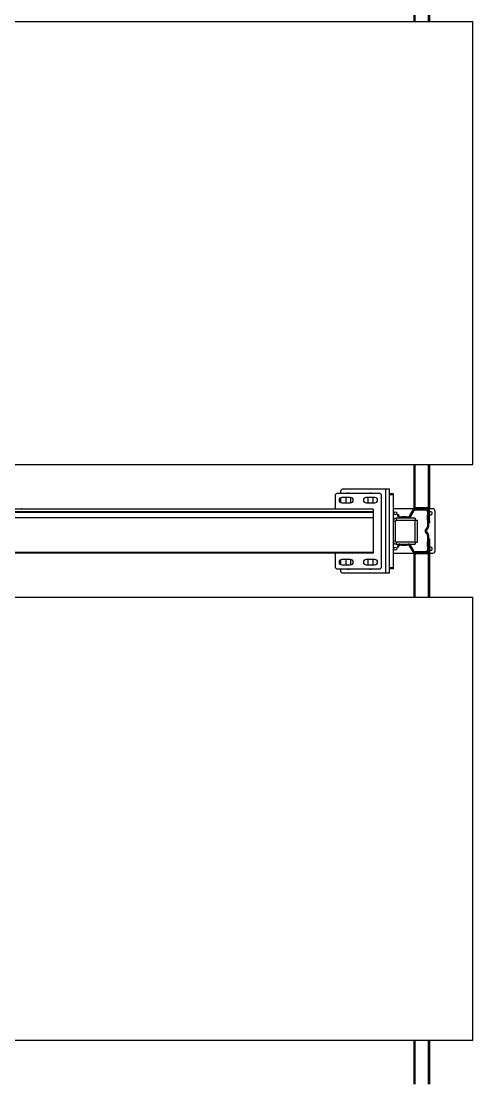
# Model space of a CAD drawing. Header units: millimetres. Extents: x 6622 to 532820, y 3370 to 359312.
# Drawn here: x 460130 to 461150, y 295241 to 297641 of the extents above; entities that cross this region are included whole.
import ezdxf

# ---------------------------------------------------------------- set-up
doc = ezdxf.new("R2010")
doc.units = ezdxf.units.MM

# ---------------------------------------------------------------- blocks, each defined once
blk = doc.blocks.new('A$C6F3A12F4')
at = {"color": 2, "linetype": 'Continuous', "lineweight": 25}
for p, q in [((16985.2, 3700), (16985.2, 2659)), ((17985.2, 3700), (16985.2, 3700)), ((17985.2, 2622.1), (17985.2, 3700)), ((18285.2, 3700), (18285.2, 2622.1)), ((19285.2, 3700), (18285.2, 3700)), ((19285.2, 2659), (19285.2, 3700)), ((16885.2, 3602), (16985.2, 3602)), ((17985.2, 3602), (18083.2, 3602)), ((18083.2, 3599.5), (18083.2, 3602)), ((18085.2, 3610), (18085.2, 3601.8)), ((18086.2, 3602), (18086.2, 3600)), ((18112.2, 3602), (18086.2, 3602)), ((18090.7, 3600), (18086.2, 3600)), ((18180.2, 3615), (18090.2, 3615)), ((18090.7, 3600), (18090.7, 3597.5)), ((18090.7, 3600), (18099.8, 3600)), ((18099.8, 3600), (18099.8, 3597.5)), ((18110.6, 3600), (18099.8, 3600)), ((18110.6, 3597.5), (18110.6, 3600)), ((18110.6, 3600), (18125.8, 3600)), ((18112.2, 3600), (18112.2, 3602)), ((18112.2, 3602), (18117.2, 3602)), ((18117.2, 3602), (18117.2, 3600)), ((18125.8, 3597.5), (18125.8, 3600)), ((18144.6, 3600), (18144.6, 3597.5)), ((18144.6, 3600), (18159.8, 3600)), ((18153.2, 3600), (18153.2, 3602)), ((18153.2, 3602), (18158.2, 3602)), ((18158.2, 3602), (18158.2, 3600)), ((18158.2, 3602), (18184.2, 3602)), ((18159.8, 3600), (18159.8, 3597.5)), ((18170.6, 3600), (18159.8, 3600)), ((18170.6, 3597.5), (18170.6, 3600)), ((18170.6, 3600), (18179.7, 3600)), ((18179.7, 3600), (18184.2, 3600)), ((18179.7, 3597.5), (18179.7, 3600)), ((18184.2, 3600), (18184.2, 3602)), ((18185.2, 3601.8), (18185.2, 3610)), ((18187.2, 3599.5), (18187.2, 3602)), ((18187.2, 3602), (18285.2, 3602)), ((19285.2, 3602), (19385.2, 3602)), ((16885.2, 3599.5), (16985.2, 3599.5)), ((17985.2, 3599.5), (18083.2, 3599.5)), ((18083.2, 3599), (18083.2, 3599.5)), ((18085.2, 3599), (18083.2, 3599)), ((18083.2, 3599), (18083.2, 3572)), ((18085.2, 3599), (18085.2, 3594.5)), ((18087.7, 3594.5), (18085.2, 3594.5)), ((18085.2, 3570.1), (18085.2, 3594.5)), ((18087.7, 3570.1), (18087.7, 3594.5)), ((18090.7, 3597.5), (18099.8, 3597.5)), ((18110.6, 3597.5), (18099.8, 3597.5)), ((18110.6, 3597.5), (18125.8, 3597.5)), ((18129.2, 3598.8), (18127.6, 3596.8)), ((18127.6, 3596.8), (18131.8, 3593.5)), ((18129.2, 3598.8), (18133.3, 3595.5)), ((18131.8, 3593.5), (18133.3, 3595.5)), ((18137.1, 3595.5), (18141.2, 3598.8)), ((18137.1, 3595.5), (18138.6, 3593.5)), ((18138.6, 3593.5), (18142.8, 3596.8)), ((18142.8, 3596.8), (18141.2, 3598.8)), ((18144.6, 3597.5), (18159.8, 3597.5)), ((18170.6, 3597.5), (18159.8, 3597.5)), ((18170.6, 3597.5), (18179.7, 3597.5)), ((18185.2, 3594.5), (18182.7, 3594.5)), ((18182.7, 3594.5), (18182.7, 3570.1)), ((18187.2, 3599), (18185.2, 3599)), ((18185.2, 3599), (18185.2, 3594.5)), ((18185.2, 3594.5), (18185.2, 3570.1)), ((18187.2, 3599), (18187.2, 3599.5)), ((18187.2, 3599.5), (18285.2, 3599.5)), ((18187.2, 3599), (18187.2, 3572)), ((19285.2, 3599.5), (19385.2, 3599.5)), ((16885.2, 3569.5), (16985.2, 3569.5)), ((16885.2, 3567), (16985.2, 3567)), ((17985.2, 3569.5), (18083.2, 3569.5)), ((17985.2, 3567), (18083.2, 3567)), ((18083.2, 3572), (18085.2, 3572)), ((18083.2, 3567), (18083.2, 3572)), ((18085.2, 3567), (18083.2, 3567)), ((18085.2, 3570.1), (18085.2, 3567)), ((18085.2, 3570.1), (18087.7, 3570.1)), ((18085.2, 3567), (18085.2, 3520)), ((18089.1, 3567.5), (18087.8, 3565.4)), ((18101.8, 3556.9), (18087.8, 3565.4)), ((18103.1, 3559), (18089.1, 3567.5)), ((18101.8, 3556.9), (18103.1, 3559)), ((18105.7, 3554.3), (18103.2, 3554.3)), ((18103.2, 3550.3), (18103.2, 3554.3)), ((18105.7, 3550.3), (18105.7, 3554.3)), ((18106.7, 3569.9), (18111.7, 3569.9)), ((18106.7, 3569.9), (18106.7, 3526.9)), ((18110.7, 3569.9), (18110.7, 3574.9)), ((18160.7, 3574.9), (18110.7, 3574.9)), ((18160.7, 3569.9), (18110.7, 3569.9)), ((18111.7, 3569.9), (18111.7, 3526.9)), ((18159.7, 3526.9), (18159.7, 3569.9)), ((18159.7, 3569.9), (18164.7, 3569.9)), ((18160.7, 3569.9), (18160.7, 3574.9)), ((18164.7, 3526.9), (18164.7, 3569.9)), ((18167.2, 3554.3), (18164.7, 3554.3)), ((18167.2, 3554.3), (18167.2, 3550.3)), ((18181.3, 3567.5), (18167.3, 3559)), ((18167.3, 3559), (18168.6, 3556.9)), ((18182.6, 3565.4), (18168.6, 3556.9)), ((18182.6, 3565.4), (18181.3, 3567.5)), ((18182.7, 3570.1), (18185.2, 3570.1)), ((18185.2, 3572), (18187.2, 3572)), ((18185.2, 3567), (18185.2, 3570.1)), ((18187.2, 3567), (18185.2, 3567)), ((18185.2, 3520), (18185.2, 3567)), ((18187.2, 3572), (18187.2, 3567)), ((18187.2, 3569.5), (18285.2, 3569.5)), ((18187.2, 3567), (18285.2, 3567)), ((19285.2, 3569.5), (19385.2, 3569.5)), ((19285.2, 3567), (19385.2, 3567)), ((18098.2, 3532.5), (18100.2, 3532.5)), ((18098.2, 3530), (18098.2, 3532.5)), ((18098.2, 3530), (18100.2, 3530)), ((18100.2, 3530), (18100.2, 3532.5)), ((18105.7, 3550.3), (18103.2, 3550.3)), ((18103.2, 3550.3), (18103.2, 3539.5)), ((18103.2, 3539.5), (18105.7, 3539.5)), ((18103.2, 3535.5), (18103.2, 3539.5)), ((18103.2, 3535.5), (18105.7, 3535.5)), ((18105.7, 3550.3), (18105.7, 3539.5)), ((18105.7, 3535.5), (18105.7, 3539.5)), ((18167.2, 3550.3), (18164.7, 3550.3)), ((18164.7, 3539.5), (18167.2, 3539.5)), ((18164.7, 3535.5), (18167.2, 3535.5)), ((18167.2, 3539.5), (18167.2, 3550.3)), ((18167.2, 3539.5), (18167.2, 3535.5)), ((18170.2, 3532.5), (18170.2, 3530)), ((18170.2, 3532.5), (18172.2, 3532.5)), ((18170.2, 3530), (18172.2, 3530)), ((18172.2, 3532.5), (18172.2, 3530)), ((18230.7, 3511.9), (18040.7, 3511.9)), ((18040.7, 3511.9), (18040.7, 3503.9)), ((18050.7, 3511.9), (18050.7, 3519.9)), ((18050.7, 3519.9), (18053.7, 3519.9)), ((18053.7, 3519.9), (18053.7, 3511.9)), ((18053.7, 3519.9), (18217.7, 3519.9)), ((18106.7, 3526.9), (18111.7, 3526.9)), ((18113.7, 3524.9), (18113.7, 3519.9)), ((18113.7, 3524.9), (18157.7, 3524.9)), ((18157.7, 3519.9), (18157.7, 3524.9)), ((18159.7, 3526.9), (18164.7, 3526.9)), ((18217.7, 3511.9), (18217.7, 3519.9)), ((18217.7, 3519.9), (18220.7, 3519.9)), ((18220.7, 3519.9), (18220.7, 3511.9)), ((18230.7, 3511.9), (18230.7, 3503.9)), ((18040.7, 3503.9), (18040.7, 3404.9)), ((18230.7, 3503.9), (18040.7, 3503.9)), ((18053.7, 3494), (18050.7, 3491)), ((18050.7, 3491), (18050.7, 3392)), ((18217.7, 3494), (18053.7, 3494)), ((18220.7, 3491), (18217.7, 3494)), ((18220.7, 3392), (18220.7, 3491)), ((18230.7, 3503.9), (18230.7, 3404.9)), ((18059.7, 3479), (18059.7, 3459)), ((18071.7, 3474.9), (18059.7, 3474.9)), ((18059.7, 3462.9), (18071.7, 3462.9)), ((18071.7, 3459), (18071.7, 3479)), ((18085.7, 3475), (18091.1, 3475)), ((18085.7, 3475), (18085.7, 225)), ((18091.1, 225), (18091.1, 3475)), ((18091.1, 3475), (18093.7, 3475)), ((18093.7, 3475), (18093.7, 225)), ((18093.7, 3475), (18105.7, 3475)), ((18105.7, 3475), (18105.7, 225)), ((18105.7, 3475), (18183.1, 3475)), ((18183.1, 225), (18183.1, 3475)), ((18183.1, 3475), (18185.7, 3475)), ((18185.7, 3475), (18185.7, 225)), ((18199.7, 3479), (18199.7, 3459)), ((18211.7, 3474.9), (18199.7, 3474.9)), ((18199.7, 3462.9), (18211.7, 3462.9)), ((18211.7, 3459), (18211.7, 3479)), ((18059.7, 3424), (18059.7, 3404)), ((18059.7, 3412.9), (18071.7, 3412.9)), ((18071.6, 3424.9), (18059.8, 3424.9)), ((18071.7, 3404), (18071.7, 3424)), ((18199.7, 3424), (18199.7, 3404)), ((18199.7, 3412.9), (18211.7, 3412.9)), ((18211.6, 3424.9), (18199.8, 3424.9)), ((18211.7, 3404), (18211.7, 3424)), ((18040.7, 3404.9), (18043.7, 3401.9)), ((18050.7, 3401.9), (18043.7, 3401.9)), ((18050.7, 3392), (18053.7, 3389)), ((18053.7, 3389), (18085.7, 3389)), ((18071.3, 3401.9), (18060.1, 3401.9)), ((18185.7, 3389), (18217.7, 3389)), ((18211.3, 3401.9), (18200.1, 3401.9)), ((18217.7, 3389), (18220.7, 3392)), ((18227.7, 3401.9), (18220.7, 3401.9)), ((18227.7, 3401.9), (18230.7, 3404.9))]:
    blk.add_line(p, q, dxfattribs=at)
for centre in [(18095.2, 3525), (18175.2, 3525)]:
    blk.add_circle(centre, 3.5, dxfattribs=at)
for centre, radius, start, end in [((18086.2, 3599), 3, 90, 180), ((18090.2, 3610), 5, 90, 180), ((18086.2, 3599), 1, 90, 180), ((18090.7, 3594.5), 5.5, 90, 180), ((18095.2, 3605), 3.5, 301.0027, 180), ((18095.2, 3605), 3.5, 180, 238.9973), ((18125.8, 3594.5), 5.5, 51.3402, 90), ((18144.6, 3594.5), 5.5, 90, 128.6598), ((18175.2, 3605), 3.5, 301.0027, 180), ((18175.2, 3605), 3.5, 180, 238.9973), ((18179.7, 3594.5), 5.5, 0, 90), ((18180.2, 3610), 5, 0, 90), ((18184.2, 3599), 3, 0, 90), ((18184.2, 3599), 1, 0, 90), ((18090.7, 3594.5), 3, 90, 180), ((18125.8, 3594.5), 3, 51.3402, 90), ((18135.2, 3597.8), 5.5, 231.3402, 308.6598), ((18135.2, 3597.8), 3, 231.3402, 308.6598), ((18144.6, 3594.5), 3, 90, 128.6598), ((18179.7, 3594.5), 3, 0, 90), ((18090.7, 3570.1), 5.5, 180, 238.5704), ((18090.7, 3570.1), 3, 180, 238.5704), ((18100.2, 3554.3), 3, 0, 58.5704), ((18100.2, 3554.3), 5.5, 0, 58.5704), ((18170.2, 3554.3), 5.5, 121.4296, 180), ((18170.2, 3554.3), 3, 121.4296, 180), ((18179.7, 3570.1), 3, 301.4296, 0), ((18179.7, 3570.1), 5.5, 301.4296, 0), ((18100.2, 3535.5), 3, 270, 0), ((18100.2, 3535.5), 5.5, 270, 0), ((18170.2, 3535.5), 5.5, 180, 270), ((18170.2, 3535.5), 3, 180, 270), ((18113.7, 3526.9), 7, 180, 270), ((18113.7, 3526.9), 2, 180, 270), ((18157.7, 3526.9), 2, 270, 0), ((18157.7, 3526.9), 7, 270, 0), ((18065.7, 3479), 6, 0, 180), ((18205.7, 3479), 6, 0, 180), ((18055.7, 3468.9), 6, 146.4427, 213.5573), ((18065.7, 3459), 6, 180, 0), ((18205.7, 3459), 6, 180, 0), ((18215.7, 3468.9), 6, 326.4427, 33.5573), ((18055.7, 3418.9), 6, 146.4427, 213.5573), ((18065.7, 3424), 6, 0, 180), ((18205.7, 3424), 6, 0, 180), ((18215.7, 3418.9), 6, 326.4427, 33.5573), ((18065.7, 3404), 6, 180, 0), ((18205.7, 3404), 6, 180, 0), ((18090.2, 2680), 5, 154.1581, 180)]:
    blk.add_arc(centre, radius, start, end, dxfattribs=at)

msp = doc.modelspace()

# ---------------------------------------------------------------- block references
at = {"color": 0, "rotation": 270}
msp.add_blockref('A$C6F3A12F4', (457450, 314625.198), dxfattribs=at)

doc.saveas('drawing.dxf')
